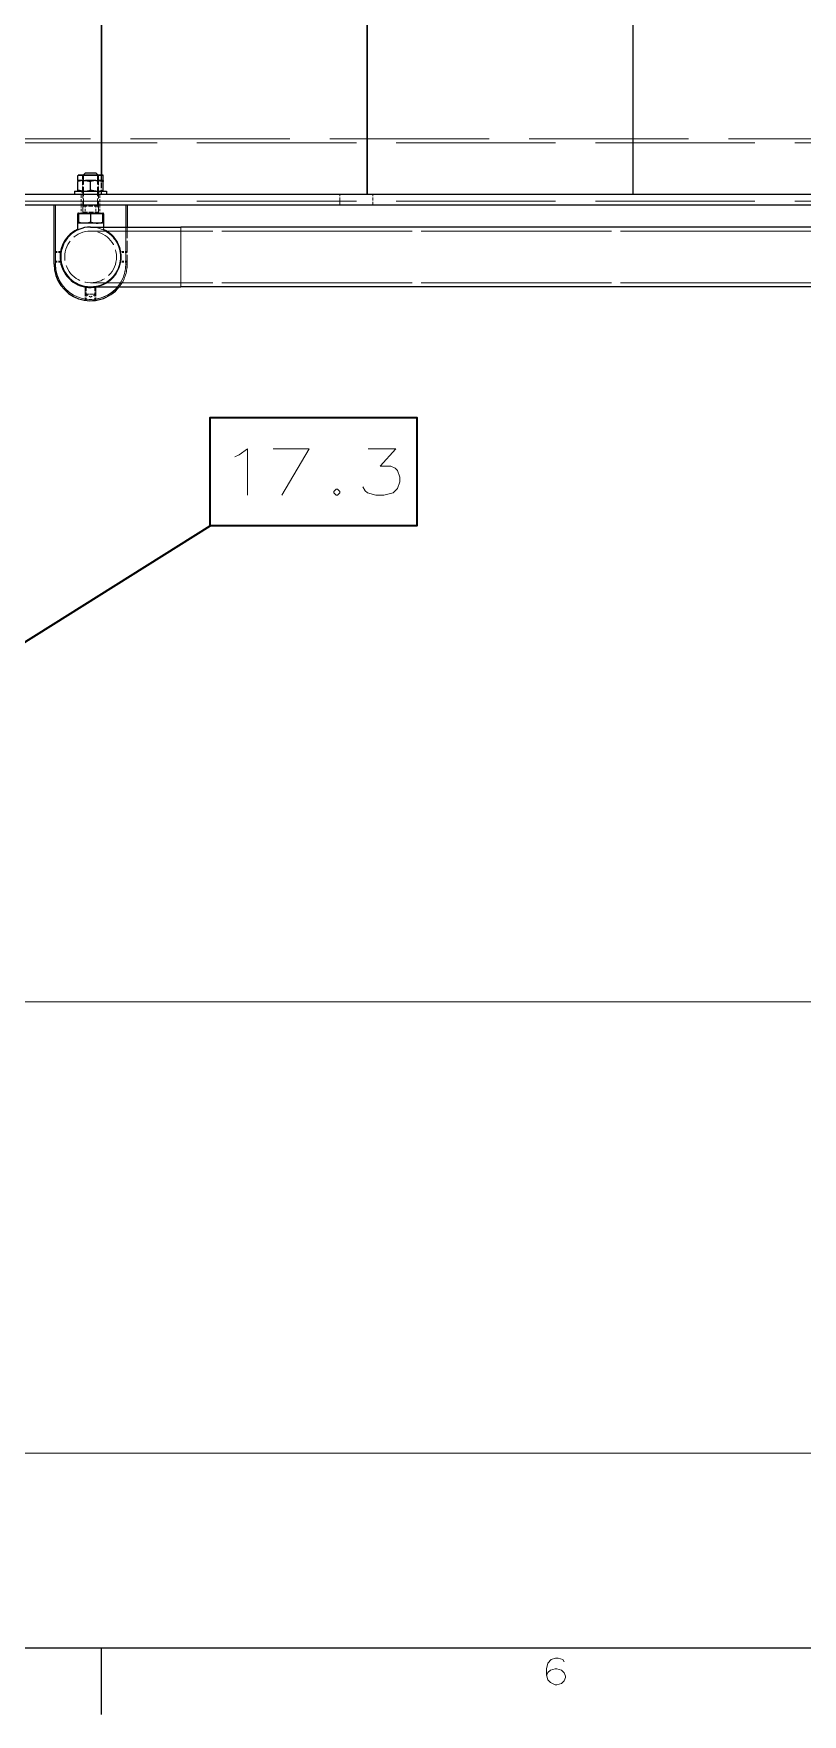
# Model space of a CAD drawing. Extents: x 5 to 836, y 5 to 589.
# Drawn here: x 347 to 404.9, y 5 to 131.6 of the extents above; entities that cross this region are included whole.
import ezdxf

# ---------------------------------------------------------------- set-up
doc = ezdxf.new("R2010")
doc.units = 0
doc.linetypes.add('DASHED', pattern=[15, 12, -3])

msp = doc.modelspace()

# ---------------------------------------------------------------- linework, layer by layer
at = {"color": 7, "lineweight": 25}
for p, q in [((352.09, 217.87), (352.09, 120.92)), ((352.1, 217.87), (352.1, 120.92)), ((372.09, 217.87), (372.09, 119.47)), ((372.1, 217.87), (372.1, 119.47)), ((392.09, 217.87), (392.09, 119.47)), ((392.1, 217.87), (392.1, 119.47)), ((350.34, 120.52), (350.34, 120.89)), ((350.73, 120.52), (350.34, 120.52)), ((350.34, 120.52), (350.34, 120.44)), ((350.34, 119.8), (350.34, 120.44)), ((352.21, 120.92), (350.38, 120.92)), ((350.88, 121.07), (350.73, 120.92)), ((350.73, 120.52), (350.82, 120.52)), ((350.82, 120.52), (350.9, 120.52)), ((351.7, 121.07), (350.88, 121.07)), ((351.68, 120.52), (350.9, 120.52)), ((351.29, 119.8), (351.29, 120.44)), ((351.68, 120.52), (351.77, 120.52)), ((351.7, 121.07), (351.85, 120.92)), ((351.77, 120.52), (351.85, 120.52)), ((352.24, 120.52), (351.85, 120.52)), ((352.24, 120.52), (352.24, 120.89)), ((352.24, 120.52), (352.24, 120.44)), ((352.24, 119.8), (352.24, 120.44)), ((520.49, 119.47), (338.29, 119.47)), ((350.09, 119.72), (352.49, 119.72)), ((350.09, 119.72), (350.09, 119.47)), ((350.34, 119.72), (350.34, 119.8)), ((352.24, 119.72), (352.24, 119.8)), ((352.49, 119.72), (352.49, 119.47)), ((521.29, 118.67), (338.29, 118.67)), ((348.54, 114.22), (348.54, 118.67)), ((350.32, 116.89), (350.32, 118.02)), ((350.37, 118.07), (352.22, 118.07)), ((350.39, 118.01), (350.39, 117.39)), ((351.29, 118.01), (350.39, 118.01)), ((350.46, 118.07), (350.46, 118.01)), ((351.29, 118.01), (351.29, 117.39)), ((352.19, 118.01), (351.29, 118.01)), ((352.12, 118.07), (352.12, 118.01)), ((352.19, 118.01), (352.19, 117.39)), ((352.27, 118.02), (352.27, 117.02)), ((354.04, 118.67), (354.04, 117.02)), ((350.39, 117.39), (350.39, 117.3)), ((351.72, 117.3), (350.39, 117.3)), ((350.39, 117.3), (350.39, 117.3)), ((351.29, 117.02), (358.09, 117.02)), ((352.19, 117.3), (351.72, 117.3)), ((352.19, 117.3), (352.19, 117.39)), ((352.19, 117.3), (352.19, 117.3)), ((434.29, 117.02), (358.09, 117.02)), ((351.29, 112.52), (358.09, 112.52)), ((434.29, 112.52), (358.09, 112.52)), ((10, 10), (831, 10)), ((352.08, 10), (352.08, 5))]:
    msp.add_line(p, q, dxfattribs=at)
at = {"color": 7, "linetype": 'DASHED', "lineweight": 9}
for p, q in [((516.29, 123.67), (76.29, 123.67)), ((521.29, 123.37), (171.29, 123.37)), ((521.29, 118.97), (171.29, 118.97)), ((433.17, 116.72), (352.41, 116.72)), ((510.49, 116.72), (358.09, 116.72)), ((433.17, 112.82), (352.41, 112.82)), ((510.49, 112.82), (358.09, 112.82))]:
    msp.add_line(p, q, dxfattribs=at)
at = {"color": 7, "linetype": 'DASHED', "lineweight": 9, "ltscale": 0.047501}
msp.add_line((352.24, 120.89), (350.34, 120.89), dxfattribs=at)
at = {"color": 7, "lineweight": 9}
for p, q in [((352.24, 120.89), (350.34, 120.89)), ((350.76, 120.96), (350.76, 120.92)), ((351.82, 120.96), (351.82, 120.92)), ((348.64, 114.22), (348.64, 118.67)), ((353.94, 118.67), (353.94, 117.02)), ((358.09, 117.02), (358.09, 112.52)), ((348.54, 114.22), (348.64, 114.22)), ((336.89, 58.67), (521.29, 58.67)), ((71.29, 24.67), (521.29, 24.67))]:
    msp.add_line(p, q, dxfattribs=at)
at = {"color": 7, "linetype": 'DASHED', "lineweight": 9, "ltscale": 0.011875}
for p, q in [((350.82, 120.52), (350.34, 120.52)), ((352.24, 120.52), (351.77, 120.52))]:
    msp.add_line(p, q, dxfattribs=at)
at = {"color": 7, "linetype": 'DASHED', "lineweight": 9, "ltscale": 0.03}
for p, q in [((350.69, 119.72), (350.69, 120.92)), ((351.89, 119.72), (351.89, 120.92))]:
    msp.add_line(p, q, dxfattribs=at)
at = {"color": 7, "linetype": 'DASHED', "lineweight": 9, "ltscale": 0.000883937}
for p, q in [((350.73, 120.92), (350.71, 120.9)), ((351.85, 120.92), (351.88, 120.9))]:
    msp.add_line(p, q, dxfattribs=at)
at = {"color": 7, "linetype": 'DASHED', "lineweight": 9, "ltscale": 0.069125}
for p, q in [((350.71, 118.13), (350.71, 120.9)), ((351.88, 118.13), (351.88, 120.9))]:
    msp.add_line(p, q, dxfattribs=at)
at = {"color": 7, "linetype": 'DASHED', "lineweight": 9, "ltscale": 0.029268}
for p, q in [((351.88, 120.9), (350.71, 120.9)), ((351.88, 120.9), (350.71, 120.9)), ((350.71, 118.13), (351.88, 118.13)), ((350.71, 118.13), (351.88, 118.13))]:
    msp.add_line(p, q, dxfattribs=at)
at = {"color": 7, "linetype": 'DASHED', "lineweight": 9, "ltscale": 0.000624084}
for p, q in [((350.76, 120.92), (350.76, 120.9)), ((351.82, 120.92), (351.82, 120.9))]:
    msp.add_line(p, q, dxfattribs=at)
at = {"color": 7, "linetype": 'DASHED', "lineweight": 9, "ltscale": 0.057375}
for p, q in [((350.76, 120.9), (350.76, 118.6)), ((351.82, 120.9), (351.82, 118.6))]:
    msp.add_line(p, q, dxfattribs=at)
at = {"color": 7, "linetype": 'DASHED', "lineweight": 9, "ltscale": 0.015902}
msp.add_line((351.29, 119.8), (351.29, 120.44), dxfattribs=at)
at = {"color": 7, "linetype": 'DASHED', "lineweight": 9, "ltscale": 0.03625}
for p, q in [((352.09, 120.92), (352.09, 119.47)), ((352.1, 120.92), (352.1, 119.47))]:
    msp.add_line(p, q, dxfattribs=at)
at = {"color": 7, "linetype": 'DASHED', "lineweight": 9, "ltscale": 0.02}
for p, q in [((350.59, 119.47), (350.59, 118.67)), ((350.59, 119.47), (350.59, 118.67)), ((351.99, 119.47), (351.99, 118.67)), ((351.99, 119.47), (351.99, 118.67)), ((370.04, 118.67), (370.04, 119.47)), ((372.54, 118.67), (372.54, 119.47))]:
    msp.add_line(p, q, dxfattribs=at)
at = {"color": 7, "linetype": 'DASHED', "lineweight": 9, "ltscale": 0.00625}
for p, q in [((350.64, 119.72), (350.64, 119.47)), ((351.94, 119.72), (351.94, 119.47))]:
    msp.add_line(p, q, dxfattribs=at)
at = {"color": 7, "linetype": 'DASHED', "lineweight": 9, "ltscale": 0.11125}
for p, q in [((348.64, 114.22), (348.64, 118.67)), ((353.94, 114.22), (353.94, 118.67))]:
    msp.add_line(p, q, dxfattribs=at)
at = {"color": 7, "linetype": 'DASHED', "lineweight": 9, "ltscale": 0.015}
for p, q in [((350.59, 118.67), (350.59, 118.07)), ((350.59, 118.67), (350.59, 118.07)), ((350.89, 118.67), (350.89, 118.07)), ((351.69, 118.67), (351.69, 118.07)), ((351.99, 118.67), (351.99, 118.07)), ((351.99, 118.67), (351.99, 118.07))]:
    msp.add_line(p, q, dxfattribs=at)
at = {"color": 7, "linetype": 'DASHED', "lineweight": 9, "ltscale": 0.001791}
msp.add_line((350.78, 118.6), (350.71, 118.6), dxfattribs=at)
at = {"color": 7, "linetype": 'DASHED', "lineweight": 9, "ltscale": 0.002927}
for p, q in [((350.76, 118.6), (350.71, 118.5)), ((350.76, 118.6), (350.71, 118.5)), ((351.82, 118.6), (351.88, 118.5)), ((351.82, 118.6), (351.88, 118.5))]:
    msp.add_line(p, q, dxfattribs=at)
at = {"color": 7, "linetype": 'DASHED', "lineweight": 9, "ltscale": 0.027477}
msp.add_line((351.88, 118.6), (350.78, 118.6), dxfattribs=at)
at = {"color": 7, "linetype": 'DASHED', "lineweight": 9, "ltscale": 0.015684}
msp.add_line((351.29, 118.01), (351.29, 117.39), dxfattribs=at)
at = {"color": 7, "linetype": 'DASHED', "lineweight": 9, "ltscale": 0.17}
for p, q in [((351.29, 116.72), (358.09, 116.72)), ((351.29, 112.82), (358.09, 112.82))]:
    msp.add_line(p, q, dxfattribs=at)
at = {"color": 7, "linetype": 'DASHED', "lineweight": 9, "ltscale": 0.003383}
msp.add_line((352.27, 117.02), (352.27, 116.89), dxfattribs=at)
at = {"color": 7, "linetype": 'DASHED', "lineweight": 9, "ltscale": 0.07}
for p, q in [((353.94, 117.02), (353.94, 114.22)), ((354.04, 117.02), (354.04, 114.22))]:
    msp.add_line(p, q, dxfattribs=at)
at = {"color": 7, "linetype": 'DASHED', "lineweight": 9, "ltscale": 0.1125}
msp.add_line((358.09, 117.02), (358.09, 112.52), dxfattribs=at)
at = {"color": 7, "linetype": 'DASHED', "lineweight": 9, "ltscale": 0.0975}
msp.add_line((358.09, 116.72), (358.09, 112.82), dxfattribs=at)
msp.add_line((358.09, 116.72), (358.09, 112.82), dxfattribs=at)
at = {"color": 7, "linetype": 'DASHED', "lineweight": 9, "ltscale": 0.012126}
for p, q in [((349.03, 115.17), (348.54, 115.17)), ((349.03, 114.37), (348.54, 114.37)), ((354.04, 115.17), (353.56, 115.17)), ((354.04, 114.37), (353.56, 114.37))]:
    msp.add_line(p, q, dxfattribs=at)
at = {"color": 7, "linetype": 'DASHED', "lineweight": 9, "ltscale": 0.011854}
for p, q in [((349.01, 115.11), (348.54, 115.11)), ((349.01, 114.44), (348.54, 114.44)), ((354.04, 115.11), (353.57, 115.11)), ((354.04, 114.44), (353.57, 114.44))]:
    msp.add_line(p, q, dxfattribs=at)
at = {"color": 7, "linetype": 'DASHED', "lineweight": 9, "ltscale": 0.0025}
for p, q in [((348.54, 114.22), (348.64, 114.22)), ((354.04, 114.22), (353.94, 114.22)), ((354.04, 114.22), (353.94, 114.22))]:
    msp.add_line(p, q, dxfattribs=at)
at = {"color": 7, "linetype": 'DASHED', "lineweight": 9, "ltscale": 5.76978e-05}
for p, q in [((349.03, 115.17), (349.03, 115.17)), ((349.03, 114.37), (349.03, 114.38))]:
    msp.add_line(p, q, dxfattribs=at)
at = {"color": 7, "linetype": 'DASHED', "lineweight": 9, "ltscale": 0.013376}
for p, q in [((350.89, 112.51), (350.89, 111.97)), ((351.69, 112.51), (351.69, 111.97))]:
    msp.add_line(p, q, dxfattribs=at)
at = {"color": 7, "linetype": 'DASHED', "lineweight": 9, "ltscale": 0.025145}
for p, q in [((350.89, 112.51), (350.89, 111.5)), ((351.69, 112.51), (351.69, 111.5))]:
    msp.add_line(p, q, dxfattribs=at)
at = {"color": 7, "linetype": 'DASHED', "lineweight": 9, "ltscale": 0.018776}
for p, q in [((350.89, 111.97), (351.64, 111.97)), ((350.94, 111.97), (351.69, 111.97))]:
    msp.add_line(p, q, dxfattribs=at)
at = {"color": 7, "linetype": 'DASHED', "lineweight": 9, "ltscale": 0.011547}
for q in [(350.89, 111.97), (351.69, 111.97)]:
    msp.add_line((351.29, 111.74), q, dxfattribs=at)
at = {"color": 7, "linetype": 'DASHED', "lineweight": 9, "ltscale": 0.0251}
for p, q in [((350.96, 112.5), (350.96, 111.49)), ((351.62, 112.5), (351.62, 111.49))]:
    msp.add_line(p, q, dxfattribs=at)
at = {"color": 7, "linetype": 'DASHED', "lineweight": 9}
for points in [[(350.73, 120.52), (350.59, 120.5), (350.34, 120.44)], [(350.9, 120.52), (351.04, 120.5), (351.29, 120.44)], [(351.68, 120.52), (351.54, 120.5), (351.29, 120.44)], [(351.85, 120.52), (351.99, 120.5), (352.24, 120.44)], [(350.73, 119.72), (350.59, 119.74), (350.34, 119.8)], [(350.9, 119.72), (351.04, 119.74), (351.29, 119.8)], [(351.68, 119.72), (351.54, 119.74), (351.29, 119.8)], [(351.85, 119.72), (351.99, 119.74), (352.24, 119.8)], [(350.86, 117.31), (350.72, 117.31), (350.56, 117.34), (350.39, 117.39)], [(350.86, 117.31), (350.99, 117.31), (351.13, 117.34), (351.29, 117.39)], [(351.29, 117.39), (351.44, 117.34), (351.57, 117.32), (351.74, 117.3), (351.91, 117.32), (352.04, 117.34), (352.19, 117.39)]]:
    msp.add_lwpolyline(points, dxfattribs=at)
at = {"color": 7, "lineweight": 25}
for points in [[(350.73, 120.52), (350.59, 120.5), (350.34, 120.44)], [(350.9, 120.52), (351.04, 120.5), (351.29, 120.44)], [(351.68, 120.52), (351.54, 120.5), (351.29, 120.44)], [(351.85, 120.52), (351.99, 120.5), (352.24, 120.44)], [(350.73, 119.72), (350.59, 119.74), (350.34, 119.8)], [(350.9, 119.72), (351.04, 119.74), (351.29, 119.8)], [(351.68, 119.72), (351.54, 119.74), (351.29, 119.8)], [(351.85, 119.72), (351.99, 119.74), (352.24, 119.8)], [(351.29, 117.39), (351.14, 117.34), (351.01, 117.32), (350.84, 117.3), (350.68, 117.32), (350.54, 117.34), (350.39, 117.39)], [(351.72, 117.31), (351.59, 117.31), (351.45, 117.34), (351.29, 117.39)], [(351.72, 117.31), (351.87, 117.31), (352.02, 117.34), (352.19, 117.39)]]:
    msp.add_lwpolyline(points, dxfattribs=at)
at = {"color": 7, "lineweight": 35}
msp.add_lwpolyline([(360.29, 94.52), (360.29, 102.67), (375.84, 102.67), (375.84, 94.52)], close=True, dxfattribs=at)
at = {"color": 7, "lineweight": 9}
for points in [[(362.48, 99.87), (363.1, 100.32), (363.1, 96.82)], [(365.02, 100.32), (367.73, 100.32), (365.69, 96.82)], [(371.79, 97.44), (371.96, 97.16), (372.13, 96.99), (372.75, 96.82), (373.37, 96.82), (374.05, 96.99), (374.39, 97.33), (374.56, 97.83), (374.56, 98.17), (374.39, 98.68), (374.22, 98.85), (373.88, 99.02), (373.09, 99.02), (374.27, 100.32), (372.19, 100.32)], [(362.14, 99.7), (362.48, 99.87)], [(369.76, 97.27), (369.59, 97.1)], [(369.59, 97.1), (369.59, 96.99)], [(369.59, 96.99), (369.76, 96.82)], [(369.76, 97.27), (369.87, 97.27)], [(369.76, 96.82), (369.87, 96.82)], [(370.04, 97.1), (369.87, 97.27)], [(369.87, 96.82), (370.04, 96.99)], [(370.04, 97.1), (370.04, 96.99)], [(386.94, 8.97), (386.84, 9.13), (386.49, 9.23), (386.29, 9.23), (385.94, 9.13), (385.71, 8.87), (385.61, 8.42), (385.61, 7.97), (385.71, 7.61), (385.9, 7.39), (386.26, 7.23), (386.39, 7.23), (386.74, 7.32), (386.94, 7.52), (387.03, 7.77), (387.03, 7.87), (386.94, 8.13), (386.74, 8.32), (386.39, 8.42), (386.26, 8.42), (385.9, 8.32), (385.71, 8.16), (385.61, 7.94)]]:
    msp.add_lwpolyline(points, dxfattribs=at)
at = {"color": 7, "lineweight": 35}
msp.add_lwpolyline([(343.55, 84.02), (360.29, 94.52)], dxfattribs=at)
at = {"color": 7, "linetype": 'DASHED', "lineweight": 9, "ltscale": 0.13}
msp.add_circle((351.29, 114.77), 1.95, dxfattribs=at)
at = {"color": 7, "lineweight": 25}
for centre, radius, start, end in [((350.38, 120.89), 0.035, 90, 180), ((352.21, 120.89), 0.035, 0, 90), ((350.37, 118.02), 0.05, 90, 180), ((352.22, 118.02), 0.05, 0, 90), ((351.29, 114.77), 2.3, 115.8598, 281.9687), ((351.29, 114.77), 2.25, 90, 270), ((350.27, 116.89), 0.05, 295.8598, 360), ((351.29, 114.22), 2.75, 180, 321.8165)]:
    msp.add_arc(centre, radius, start, end, dxfattribs=at)
at = {"color": 7, "linetype": 'DASHED', "lineweight": 9}
for centre, radius, start, end in [((350.65, 118.13), 0.06, 270, 360), ((351.94, 118.13), 0.06, 180, 270), ((351.29, 114.77), 2.25, 270, 90), ((351.29, 114.77), 2.25, 270, 90), ((351.29, 114.77), 2.3, 281.9687, 64.1402), ((352.32, 116.89), 0.05, 180, 244.1402), ((351.29, 114.77), 2.25, 299.9264, 60.0736), ((351.29, 114.22), 2.65, 180, 0), ((351.29, 114.22), 2.65, 320.0955, 0), ((351.29, 114.22), 2.75, 321.8165, 360), ((351.29, 114.77), 2.3, 351.2211, 10.014), ((351.29, 114.77), 2.3, 349.986, 8.7789)]:
    msp.add_arc(centre, radius, start, end, dxfattribs=at)
at = {"color": 7, "lineweight": 9}
msp.add_arc((351.29, 114.22), 2.65, 180, 320.0955, dxfattribs=at)

doc.saveas('drawing.dxf')
